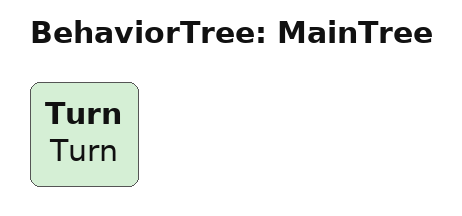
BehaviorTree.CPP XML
<root main_tree_to_execute = "MainTree" >
    <BehaviorTree ID="MainTree">
      <Turn   name="Turn"/>
    </BehaviorTree>
</root>
